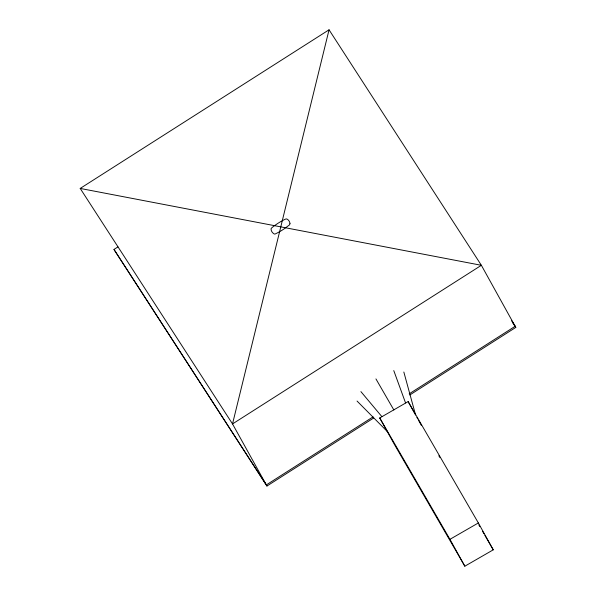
<?xml version="1.0" encoding="UTF-8"?>
<svg xmlns="http://www.w3.org/2000/svg" width="596" height="596" viewBox="0 0 596 596"><rect width="100%" height="100%" fill="white"/><g stroke="black" fill="none" stroke-linecap="round" stroke-linejoin="round"><path stroke-width="0.89" d="M409.817 394.962L515.793 327.405L481.374 265.302L329.052 29.8L232.522 423.927L266.948 486.031L373.707 417.975M80.207 188.433L481.374 265.302L232.522 423.927L80.207 188.433L329.052 29.8M266.948 486.031L114.626 250.536L114.007 249.411L117.934 246.908M373.089 416.857L266.323 484.913L114.007 249.411M409.199 393.837L515.175 326.28L511.644 320.827M379.734 417.967L408.148 401.592L478.357 522.953L493.257 549.825L464.835 566.2L394.627 444.839L379.734 417.967L449.943 539.32L464.835 566.2M449.943 539.32L478.357 522.953M357.049 401.048L387.177 431.4M360.915 391.624L381.82 416.574M512.769 322.727L515.793 327.405M438.857 455.798L439.788 457.4M478.841 524.912L479.773 526.521M482.559 531.341L483.959 533.755M484.883 535.364L493.257 549.825M375.934 378.907L393.852 409.973M408.148 401.592L415.598 415.032L403.835 372.023M416.909 417.401L417.789 418.981M418.668 420.567L421.298 425.306M393.77 370.585L405.541 402.903M289.976 223.731L289.492 224.886L284.121 228.894A65.62 62.334 -29 0 1 276.812 233.178L275.359 233.9A1.334 1.266 -29 0 1 274.085 233.878L273.653 233.602A6.712 6.377 -29 0 1 271.098 229.654L271.15 228.514L272.044 227.583A66.082 62.774 -29 0 1 285.089 219.268L286.326 218.896L287.384 219.276A6.712 6.377 -29 0 1 289.932 223.224L289.976 223.731"/></g></svg>
